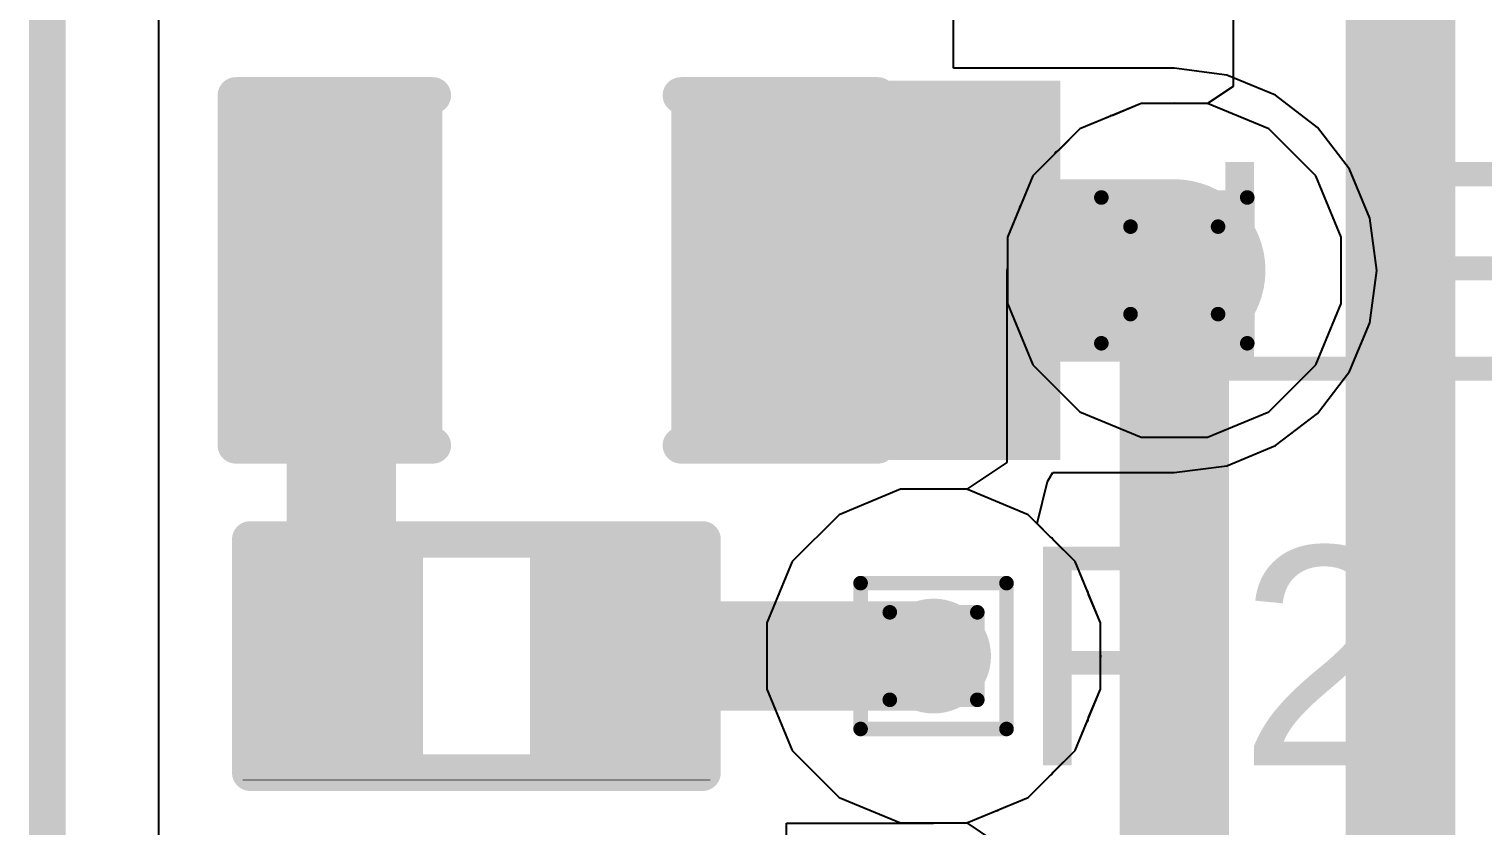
# Model space of a CAD drawing. Header units: inches. Extents: x -18 to 5357, y -8 to 5291.
# Drawn here: x -4.06 to 1, y 44.48 to 47.26 of the extents above; entities that cross this region are included whole.
import ezdxf

# ---------------------------------------------------------------- set-up
doc = ezdxf.new("R2010")
doc.units = ezdxf.units.IN
for name, color, linetype in [('Board Outline', 216, 'Continuous'), ('Bottom Layer', 5, 'Continuous'), ('Drill Drawing', 1, 'Continuous'), ('Ground', 16, 'Continuous'), ('Power', 76, 'Continuous'), ('Top Layer', 1, 'Continuous'), ('Top Overlay', 2, 'Continuous'), ('Top Paste', 8, 'Continuous'), ('Top Solder', 216, 'Continuous'), ('Via Holes', 16, 'Continuous')]:
    doc.layers.add(name, color=color, linetype=linetype)
doc.styles.add('Arial', font='', dxfattribs={"height": 0.2})
doc.styles.get('Arial').set_extended_font_data('Arial')

# ---------------------------------------------------------------- blocks, each defined once
blk = doc.blocks.new('R___0402_6')
at = {"layer": 'Top Layer'}
for points in [[(-0.6985, -0.3175), (-0.6985, 0.3175), (-0.2412999999999999, 0.3175), (-0.2413, -0.3175)], [(0.24130254, -0.3175), (0.24130254, 0.3175), (0.6985025399999999, 0.3175), (0.6985025399999999, -0.3175)]]:
    blk.add_hatch(color=1, dxfattribs=at).paths.add_polyline_path(points)
at = {"layer": 'Top Paste'}
for points in [[(-0.6985, -0.3175), (-0.6985, 0.3175), (-0.2412999999999999, 0.3175), (-0.2413, -0.3175)], [(0.24130254, -0.3175), (0.24130254, 0.3175), (0.6985025399999999, 0.3175), (0.6985025399999999, -0.3175)]]:
    blk.add_hatch(color=8, dxfattribs=at).paths.add_polyline_path(points)
at = {"layer": 'Top Solder'}
for points in [[(-0.75350116, -0.37250116), (-0.75350116, 0.37250116), (-0.1862988399999999, 0.37250116), (-0.18629884, -0.37250116)], [(0.18630138, -0.37250116), (0.18630138, 0.37250116), (0.7535037, 0.37250116), (0.7535037, -0.37250116)]]:
    blk.add_hatch(color=216, dxfattribs=at).paths.add_polyline_path(points)
at = {"layer": 'Top Overlay'}
for points in [[(-0.7874, 0.4064, 0.127, 0.127, 0), (0.7874050799999999, 0.40640254, 0.127, 0.127, 0)], [(-0.7874, -0.4064, 0.127, 0.127, 0), (-0.7874, 0.4064, 0.127, 0.127, 0)], [(0.78740254, -0.40640508, 0.127, 0.127, 0), (0.7874050799999999, 0.40640254, 0.127, 0.127, 0)], [(-0.7874, -0.4064, 0.127, 0.127, 0), (0.78740254, -0.40640508, 0.127, 0.127, 0)], [(-0.8127974599999999, -0.4318, 0.0032258, 0.0032258, 0), (0.8127974599999999, -0.4318, 0.0032258, 0.0032258, 0)]]:
    blk.add_lwpolyline(points, format="xyseb", dxfattribs=at)
for points in [[(-0.8191499999999999, 0.4064, 0.0635, 0.0635, 1), (-0.7556499999999999, 0.4064, 0.0635, 0.0635, 1)], [(-0.8191499999999999, 0.4064, 0.0635, 0.0635, 1), (-0.7556499999999999, 0.4064, 0.0635, 0.0635, 1)], [(0.75565508, 0.40640254, 0.0635, 0.0635, 1), (0.8191550799999999, 0.40640254, 0.0635, 0.0635, 1)], [(0.75565508, 0.40640254, 0.0635, 0.0635, 1), (0.8191550799999999, 0.40640254, 0.0635, 0.0635, 1)], [(-0.8191499999999999, -0.4064, 0.0635, 0.0635, 1), (-0.7556499999999999, -0.4064, 0.0635, 0.0635, 1)], [(-0.8191499999999999, -0.4064, 0.0635, 0.0635, 1), (-0.7556499999999999, -0.4064, 0.0635, 0.0635, 1)], [(0.75565254, -0.40640508, 0.0635, 0.0635, 1), (0.8191525399999998, -0.40640508, 0.0635, 0.0635, 1)], [(0.75565254, -0.40640508, 0.0635, 0.0635, 1), (0.8191525399999998, -0.40640508, 0.0635, 0.0635, 1)], [(-0.8136026399999999, -0.4318, 0.0016129, 0.0016129, 1), (-0.81199228, -0.4318, 0.0016129, 0.0016129, 1)], [(0.81199228, -0.4318, 0.0016129, 0.0016129, 1), (0.8136026399999999, -0.4318, 0.0016129, 0.0016129, 1)]]:
    blk.add_lwpolyline(points, format="xyseb", close=True, dxfattribs=at)
blk = doc.blocks.new('LED_0603_74')
at = {"layer": 'Top Layer'}
for points in [[(-0.999998, 0.5000002699999999), (-0.499999, 0.5000002699999999), (-0.499999, -0.5000002699999999), (-0.999998, -0.5000002699999999)], [(0.50000154, 0.5000002699999999), (1.00000054, 0.5000002699999999), (1.00000054, -0.5000002699999999), (0.50000154, -0.5000002699999999)]]:
    blk.add_hatch(color=1, dxfattribs=at).paths.add_polyline_path(points)
at = {"layer": 'Top Overlay'}
blk.add_hatch(color=2, dxfattribs=at).paths.add_polyline_path([(1.11759746, -0.66039746), (1.75259238, -0.66039746), (1.75259238, 0.66040254), (1.11759746, 0.66040254)])
at = {"layer": 'Top Paste'}
for points in [[(-0.999998, 0.5000002699999999), (-0.499999, 0.5000002699999999), (-0.499999, -0.5000002699999999), (-0.999998, -0.5000002699999999)], [(0.50000154, 0.5000002699999999), (1.00000054, 0.5000002699999999), (1.00000054, -0.5000002699999999), (0.50000154, -0.5000002699999999)]]:
    blk.add_hatch(color=8, dxfattribs=at).paths.add_polyline_path(points)
at = {"layer": 'Top Solder'}
for points in [[(-1.101598, 0.6016002699999999), (-0.398399, 0.6016002699999999), (-0.398399, -0.6016002699999999), (-1.101598, -0.6016002699999999)], [(0.39840154, 0.6016002699999999), (1.10160054, 0.6016002699999999), (1.10160054, -0.6016002699999999), (0.39840154, -0.6016002699999999)]]:
    blk.add_hatch(color=216, dxfattribs=at).paths.add_polyline_path(points)
at = {"layer": 'Top Overlay'}
for points in [[(-1.1176, 0.6096025399999999, 0.127, 0.127, 0), (-0.4318, 0.6096, 0.127, 0.127, 0)], [(-1.1176, -0.6096025399999999, 0.127, 0.127, 0), (-1.1176, 0.6096025399999999, 0.127, 0.127, 0)], [(0.4318, 0.6096, 0.127, 0.127, 0), (1.11760254, 0.6096025399999999, 0.127, 0.127, 0)], [(1.11760254, -0.6096, 0.127, 0.127, 0), (1.11760254, 0.6096025399999999, 0.127, 0.127, 0)], [(-1.1176, -0.6096025399999999, 0.127, 0.127, 0), (-0.4318, -0.6096, 0.127, 0.127, 0)], [(0.4318, -0.6096, 0.127, 0.127, 0), (1.11760254, -0.6096, 0.127, 0.127, 0)]]:
    blk.add_lwpolyline(points, format="xyseb", dxfattribs=at)
for points in [[(-1.14935, 0.6096025399999999, 0.0635, 0.0635, 1), (-1.08585, 0.6096025399999999, 0.0635, 0.0635, 1)], [(-1.14935, 0.6096025399999999, 0.0635, 0.0635, 1), (-1.08585, 0.6096025399999999, 0.0635, 0.0635, 1)], [(-0.46355, 0.6096, 0.0635, 0.0635, 1), (-0.40005, 0.6096, 0.0635, 0.0635, 1)], [(0.40005, 0.6096, 0.0635, 0.0635, 1), (0.46355, 0.6096, 0.0635, 0.0635, 1)], [(1.08585254, 0.6096025399999999, 0.0635, 0.0635, 1), (1.14935254, 0.6096025399999999, 0.0635, 0.0635, 1)], [(1.08585254, 0.6096025399999999, 0.0635, 0.0635, 1), (1.14935254, 0.6096025399999999, 0.0635, 0.0635, 1)], [(-1.14935, -0.6096025399999999, 0.0635, 0.0635, 1), (-1.08585, -0.6096025399999999, 0.0635, 0.0635, 1)], [(-1.14935, -0.6096025399999999, 0.0635, 0.0635, 1), (-1.08585, -0.6096025399999999, 0.0635, 0.0635, 1)], [(-0.46355, -0.6096, 0.0635, 0.0635, 1), (-0.40005, -0.6096, 0.0635, 0.0635, 1)], [(0.40005, -0.6096, 0.0635, 0.0635, 1), (0.46355, -0.6096, 0.0635, 0.0635, 1)], [(1.08585254, -0.6096, 0.0635, 0.0635, 1), (1.14935254, -0.6096, 0.0635, 0.0635, 1)], [(1.08585254, -0.6096, 0.0635, 0.0635, 1), (1.14935254, -0.6096, 0.0635, 0.0635, 1)]]:
    blk.add_lwpolyline(points, format="xyseb", close=True, dxfattribs=at)

msp = doc.modelspace()

# ---------------------------------------------------------------- hatches: boundary and pattern name
at = {"layer": 'Bottom Layer'}
h = msp.add_hatch(color=5, dxfattribs=at)
edge = h.paths.add_edge_path()
edge.add_arc((-0.0762, 46.4190842), 0.1999996, 0, 360)
h = msp.add_hatch(color=5, dxfattribs=at)
edge = h.paths.add_edge_path()
edge.add_arc((-0.91440254, 45.07551564), 0.1999996, 0, 360)
at = {"layer": 'Ground'}
h = msp.add_hatch(color=16, dxfattribs=at)
edge = h.paths.add_edge_path()
edge.add_arc((-0.0762, 46.4190842), 0.1999996, 0, 360)
h = msp.add_hatch(color=16, dxfattribs=at)
edge = h.paths.add_edge_path()
edge.add_arc((-0.91440254, 45.07551564), 0.1999996, 0, 360)
at = {"layer": 'Power'}
h = msp.add_hatch(color=76, dxfattribs=at)
edge = h.paths.add_edge_path()
edge.add_arc((-0.0762, 46.4190842), 0.1999996, 0, 360)
h = msp.add_hatch(color=76, dxfattribs=at)
edge = h.paths.add_edge_path()
edge.add_arc((-0.91440254, 45.07551564), 0.1999996, 0, 360)
at = {"layer": 'Top Layer'}
h = msp.add_hatch(color=1, dxfattribs=at)
edge = h.paths.add_edge_path()
edge.add_arc((-0.0762, 46.4190842), 0.1999996, 0, 360)
h = msp.add_hatch(color=1, dxfattribs=at)
edge = h.paths.add_edge_path()
edge.add_arc((-0.91440254, 45.07551564), 0.1999996, 0, 360)
at = {"layer": 'Via Holes'}
h = msp.add_hatch(color=7, dxfattribs=at)
edge = h.paths.add_edge_path()
edge.add_arc((-0.0762, 46.4190842), 0.0999998, 0, 360)
h = msp.add_hatch(color=7, dxfattribs=at)
edge = h.paths.add_edge_path()
edge.add_arc((-0.91440254, 45.07551564), 0.0999998, 0, 360)

# ---------------------------------------------------------------- linework, layer by layer
at = {"layer": 'Board Outline'}
msp.add_lwpolyline([(-3.99988786, -1.4599158, 0.127, 0.127, 0), (-3.99988786, 73.46008422, 0.127, 0.127, 0)], format="xyseb", dxfattribs=at)
at = {"layer": 'Bottom Layer'}
for p, q in [((-3.611435499999999, 30.66292318), (-3.611435499999999, 73.46008422)), ((0.12850368, 48.0314), (0.12850368, 47.05964426)), ((0.12850368, 47.05964426), (0.03936492, 47.0000838)), ((-0.19176746, 47.0000838), (-0.29065982, 46.95912121999999)), ((-0.08472932, 47.0000838), (-0.19176746, 47.0000838)), ((-0.0762, 47.00178052), (-0.08472932, 47.0000838)), ((-0.06767068, 47.0000838), (-0.0762, 47.00178052)), ((0.03936492, 47.0000838), (-0.06767068, 47.0000838)), ((-0.30642052, 46.95259342), (-0.4053103399999999, 46.91163084)), ((-0.29918914, 46.95742449999999), (-0.30642052, 46.95259342)), ((-0.29065982, 46.95912121999999), (-0.29918914, 46.95742449999999)), ((-0.4053103399999999, 46.91163084), (-0.48099472, 46.83594646)), ((-0.49306226, 46.82387892), (-0.56874664, 46.74819453999999)), ((-0.4882286399999999, 46.83111284), (-0.49306226, 46.82387892)), ((-0.48099472, 46.83594646), (-0.4882286399999999, 46.83111284)), ((-0.56874664, 46.74819453999999), (-0.6097092199999999, 46.64930472)), ((-0.6162370199999999, 46.63354402), (-0.6571996, 46.53465165999999)), ((-0.6145403, 46.64207334), (-0.6162370199999999, 46.63354402)), ((-0.6097092199999999, 46.64930472), (-0.6145403, 46.64207334)), ((-0.6571996, 46.53465165999999), (-0.6571996, 46.42761351999999)), ((-0.6571996, 46.42761351999999), (-0.65889632, 46.4190842)), ((-0.65889632, 46.4190842), (-0.65889632, 45.75002026)), ((-0.65889632, 45.75002026), (-0.7988376199999999, 45.65651524)), ((-1.02997, 45.65651524), (-1.24351288, 45.56806228)), ((-0.7988376199999999, 45.65651524), (-1.02997, 45.65651524)), ((-1.24351288, 45.56806228), (-1.40694918, 45.40462598)), ((-1.40694918, 45.40462598), (-1.49540214, 45.19108309999999)), ((-1.49540214, 45.19108309999999), (-1.49540214, 44.95994818)), ((-1.49540214, 44.95994818), (-1.40694918, 44.7464053)), ((-1.40694918, 44.7464053), (-1.24351288, 44.582969)), ((-1.24351288, 44.582969), (-1.02997, 44.49451604)), ((-1.02997, 44.49451604), (-0.7988376199999999, 44.49451604)), ((-0.7988376199999999, 44.49451604), (-0.65889632, 44.40101102))]:
    msp.add_line(p, q, dxfattribs=at)
for points in [[(0.7111999999999999, 43.46861765999999, 0.3809999999999999, 0.3809999999999999, 0), (0.7111999999999999, 48.0314, 0.3809999999999999, 0.3809999999999999, 0)], [(-0.0762, 42.52701934, 0.3809999999999999, 0.3809999999999999, 0), (-0.0762, 46.4190842, 0.3809999999999999, 0.3809999999999999, 0)]]:
    msp.add_lwpolyline(points, format="xyseb", dxfattribs=at)
msp.add_lwpolyline([(-0.17145, 46.4190842, 0.1905, 0.1905, 1), (0.01905, 46.4190842, 0.1905, 0.1905, 1)], format="xyseb", close=True, dxfattribs=at)
at = {"layer": 'Drill Drawing'}
for points in [[(-0.3302, 46.6730842, 0.0508, 0.0508, 0), (0.1778, 46.6730842, 0.0508, 0.0508, 0)], [(-0.3302, 46.1650842, 0.0508, 0.0508, 0), (-0.3302, 46.6730842, 0.0508, 0.0508, 0)], [(0.1778, 46.1650842, 0.0508, 0.0508, 0), (0.1778, 46.6730842, 0.0508, 0.0508, 0)], [(-0.2286, 46.5714842, 0.0508, 0.0508, 0), (0.0762, 46.5714842, 0.0508, 0.0508, 0)], [(-0.2286, 46.2666842, 0.0508, 0.0508, 0), (-0.2286, 46.5714842, 0.0508, 0.0508, 0)], [(0.0762, 46.2666842, 0.0508, 0.0508, 0), (0.0762, 46.5714842, 0.0508, 0.0508, 0)], [(-0.2286, 46.2666842, 0.0508, 0.0508, 0), (0.0762, 46.2666842, 0.0508, 0.0508, 0)], [(-0.3302, 46.1650842, 0.0508, 0.0508, 0), (0.1778, 46.1650842, 0.0508, 0.0508, 0)], [(-1.16840254, 45.32951564, 0.0508, 0.0508, 0), (-0.66040254, 45.32951564, 0.0508, 0.0508, 0)], [(-1.16840254, 44.82151563999999, 0.0508, 0.0508, 0), (-1.16840254, 45.32951564, 0.0508, 0.0508, 0)], [(-0.66040254, 44.82151563999999, 0.0508, 0.0508, 0), (-0.66040254, 45.32951564, 0.0508, 0.0508, 0)], [(-1.06680254, 45.22791564, 0.0508, 0.0508, 0), (-0.7620025399999999, 45.22791564, 0.0508, 0.0508, 0)], [(-1.06680254, 44.92311564, 0.0508, 0.0508, 0), (-1.06680254, 45.22791564, 0.0508, 0.0508, 0)], [(-0.7620025399999999, 44.92311564, 0.0508, 0.0508, 0), (-0.7620025399999999, 45.22791564, 0.0508, 0.0508, 0)], [(-1.06680254, 44.92311564, 0.0508, 0.0508, 0), (-0.7620025399999999, 44.92311564, 0.0508, 0.0508, 0)], [(-1.16840254, 44.82151563999999, 0.0508, 0.0508, 0), (-0.66040254, 44.82151563999999, 0.0508, 0.0508, 0)]]:
    msp.add_lwpolyline(points, format="xyseb", dxfattribs=at)
for points in [[(-0.3429, 46.6730842, 0.0254, 0.0254, 1), (-0.3175, 46.6730842, 0.0254, 0.0254, 1)], [(-0.3429, 46.6730842, 0.0254, 0.0254, 1), (-0.3175, 46.6730842, 0.0254, 0.0254, 1)], [(0.1651, 46.6730842, 0.0254, 0.0254, 1), (0.1905, 46.6730842, 0.0254, 0.0254, 1)], [(0.1651, 46.6730842, 0.0254, 0.0254, 1), (0.1905, 46.6730842, 0.0254, 0.0254, 1)], [(-0.2413, 46.5714842, 0.0254, 0.0254, 1), (-0.2159, 46.5714842, 0.0254, 0.0254, 1)], [(-0.2413, 46.5714842, 0.0254, 0.0254, 1), (-0.2159, 46.5714842, 0.0254, 0.0254, 1)], [(0.0635, 46.5714842, 0.0254, 0.0254, 1), (0.08889999999999999, 46.5714842, 0.0254, 0.0254, 1)], [(0.0635, 46.5714842, 0.0254, 0.0254, 1), (0.08889999999999999, 46.5714842, 0.0254, 0.0254, 1)], [(-0.2413, 46.2666842, 0.0254, 0.0254, 1), (-0.2159, 46.2666842, 0.0254, 0.0254, 1)], [(-0.2413, 46.2666842, 0.0254, 0.0254, 1), (-0.2159, 46.2666842, 0.0254, 0.0254, 1)], [(0.0635, 46.2666842, 0.0254, 0.0254, 1), (0.08889999999999999, 46.2666842, 0.0254, 0.0254, 1)], [(0.0635, 46.2666842, 0.0254, 0.0254, 1), (0.08889999999999999, 46.2666842, 0.0254, 0.0254, 1)], [(-0.3429, 46.1650842, 0.0254, 0.0254, 1), (-0.3175, 46.1650842, 0.0254, 0.0254, 1)], [(-0.3429, 46.1650842, 0.0254, 0.0254, 1), (-0.3175, 46.1650842, 0.0254, 0.0254, 1)], [(0.1651, 46.1650842, 0.0254, 0.0254, 1), (0.1905, 46.1650842, 0.0254, 0.0254, 1)], [(0.1651, 46.1650842, 0.0254, 0.0254, 1), (0.1905, 46.1650842, 0.0254, 0.0254, 1)], [(-1.18110254, 45.32951564, 0.0254, 0.0254, 1), (-1.15570254, 45.32951564, 0.0254, 0.0254, 1)], [(-1.18110254, 45.32951564, 0.0254, 0.0254, 1), (-1.15570254, 45.32951564, 0.0254, 0.0254, 1)], [(-0.6731025399999999, 45.32951564, 0.0254, 0.0254, 1), (-0.64770254, 45.32951564, 0.0254, 0.0254, 1)], [(-0.6731025399999999, 45.32951564, 0.0254, 0.0254, 1), (-0.64770254, 45.32951564, 0.0254, 0.0254, 1)], [(-1.07950254, 45.22791564, 0.0254, 0.0254, 1), (-1.05410254, 45.22791564, 0.0254, 0.0254, 1)], [(-1.07950254, 45.22791564, 0.0254, 0.0254, 1), (-1.05410254, 45.22791564, 0.0254, 0.0254, 1)], [(-0.7747025399999999, 45.22791564, 0.0254, 0.0254, 1), (-0.74930254, 45.22791564, 0.0254, 0.0254, 1)], [(-0.7747025399999999, 45.22791564, 0.0254, 0.0254, 1), (-0.74930254, 45.22791564, 0.0254, 0.0254, 1)], [(-1.07950254, 44.92311564, 0.0254, 0.0254, 1), (-1.05410254, 44.92311564, 0.0254, 0.0254, 1)], [(-1.07950254, 44.92311564, 0.0254, 0.0254, 1), (-1.05410254, 44.92311564, 0.0254, 0.0254, 1)], [(-0.7747025399999999, 44.92311564, 0.0254, 0.0254, 1), (-0.74930254, 44.92311564, 0.0254, 0.0254, 1)], [(-0.7747025399999999, 44.92311564, 0.0254, 0.0254, 1), (-0.74930254, 44.92311564, 0.0254, 0.0254, 1)], [(-1.18110254, 44.82151563999999, 0.0254, 0.0254, 1), (-1.15570254, 44.82151563999999, 0.0254, 0.0254, 1)], [(-1.18110254, 44.82151563999999, 0.0254, 0.0254, 1), (-1.15570254, 44.82151563999999, 0.0254, 0.0254, 1)], [(-0.6731025399999999, 44.82151563999999, 0.0254, 0.0254, 1), (-0.64770254, 44.82151563999999, 0.0254, 0.0254, 1)], [(-0.6731025399999999, 44.82151563999999, 0.0254, 0.0254, 1), (-0.64770254, 44.82151563999999, 0.0254, 0.0254, 1)]]:
    msp.add_lwpolyline(points, format="xyseb", close=True, dxfattribs=at)
at = {"layer": 'Ground'}
for p, q in [((-3.611435499999999, 30.66292318), (-3.611435499999999, 73.46008422)), ((-0.19176746, 47.0000838), (-0.4053103399999999, 46.91163084)), ((0.03936746, 47.0000838), (-0.19176746, 47.0000838)), ((0.25291034, 46.91163084), (0.03936746, 47.0000838)), ((-0.4053103399999999, 46.91163084), (-0.56874664, 46.74819453999999)), ((0.4163466399999999, 46.74819453999999), (0.25291034, 46.91163084)), ((-0.56874664, 46.74819453999999), (-0.6571996, 46.53465165999999)), ((0.5047995999999999, 46.53465165999999), (0.4163466399999999, 46.74819453999999)), ((-0.6571996, 46.53465165999999), (-0.6571996, 46.30351674)), ((0.5047995999999999, 46.30351674), (0.5047995999999999, 46.53465165999999)), ((-0.6571996, 46.30351674), (-0.56874664, 46.08997386)), ((0.4163466399999999, 46.08997386), (0.5047995999999999, 46.30351674)), ((-0.56874664, 46.08997386), (-0.4053103399999999, 45.92653755999999)), ((0.25291034, 45.92653755999999), (0.4163466399999999, 46.08997386)), ((-0.4053103399999999, 45.92653755999999), (-0.19176746, 45.83808459999999)), ((0.03936746, 45.83808459999999), (0.25291034, 45.92653755999999)), ((-0.19176746, 45.83808459999999), (0.03936746, 45.83808459999999)), ((-1.02997, 45.65651524), (-1.24351288, 45.56806228)), ((-0.7988350799999999, 45.65651524), (-1.02997, 45.65651524)), ((-0.5852922, 45.56806228), (-0.7988350799999999, 45.65651524)), ((-1.24351288, 45.56806228), (-1.40694918, 45.40462598)), ((-0.4218559, 45.40462598), (-0.5852922, 45.56806228)), ((-1.40694918, 45.40462598), (-1.49540214, 45.19108309999999)), ((-0.33340294, 45.19108309999999), (-0.4218559, 45.40462598)), ((-1.49540214, 45.19108309999999), (-1.49540214, 44.95994818)), ((-0.33340294, 44.95994818), (-0.33340294, 45.19108309999999)), ((-1.49540214, 44.95994818), (-1.40694918, 44.7464053)), ((-0.4218559, 44.7464053), (-0.33340294, 44.95994818)), ((-1.40694918, 44.7464053), (-1.24351288, 44.582969)), ((-0.5852922, 44.582969), (-0.4218559, 44.7464053)), ((-1.24351288, 44.582969), (-1.02997, 44.49451604)), ((-0.7988350799999999, 44.49451604), (-0.5852922, 44.582969)), ((-1.02997, 44.49451604), (-0.7988350799999999, 44.49451604))]:
    msp.add_line(p, q, dxfattribs=at)
at = {"layer": 'Power'}
for p, q in [((-3.611435499999999, 43.53095942), (-3.611435499999999, 51.23816778)), ((-0.19176746, 47.0000838), (-0.4053103399999999, 46.91163084)), ((0.03936746, 47.0000838), (-0.19176746, 47.0000838)), ((0.25291034, 46.91163084), (0.03936746, 47.0000838)), ((-0.4053103399999999, 46.91163084), (-0.56874664, 46.74819453999999)), ((0.4163466399999999, 46.74819453999999), (0.25291034, 46.91163084)), ((-0.56874664, 46.74819453999999), (-0.6571996, 46.53465165999999)), ((0.5047995999999999, 46.53465165999999), (0.4163466399999999, 46.74819453999999)), ((-0.6571996, 46.53465165999999), (-0.6571996, 46.30351674)), ((0.5047995999999999, 46.30351674), (0.5047995999999999, 46.53465165999999)), ((-0.6571996, 46.30351674), (-0.56874664, 46.08997386)), ((0.4163466399999999, 46.08997386), (0.5047995999999999, 46.30351674)), ((-0.56874664, 46.08997386), (-0.4053103399999999, 45.92653755999999)), ((0.25291034, 45.92653755999999), (0.4163466399999999, 46.08997386)), ((-0.4053103399999999, 45.92653755999999), (-0.19176746, 45.83808459999999)), ((0.03936746, 45.83808459999999), (0.25291034, 45.92653755999999)), ((-0.19176746, 45.83808459999999), (0.03936746, 45.83808459999999))]:
    msp.add_line(p, q, dxfattribs=at)
at = {"layer": 'Top Layer'}
for p, q in [((-0.84487512, 47.12361162), (-0.84487512, 47.30008066)), ((-0.0762, 47.12361162), (-0.84487512, 47.12361162)), ((0.10614406, 47.09960608), (-0.0762, 47.12361162)), ((0.27606244, 47.02922268), (0.10614406, 47.09960608)), ((0.42197528, 46.91725948), (0.27606244, 47.02922268)), ((0.53393848, 46.77134917999999), (0.42197528, 46.91725948)), ((0.60432188, 46.60142826), (0.53393848, 46.77134917999999)), ((0.62832742, 46.4190842), (0.60432188, 46.60142826)), ((0.60432188, 46.23674013999999), (0.62832742, 46.4190842)), ((0.53393848, 46.06681922), (0.60432188, 46.23674013999999)), ((0.42197528, 45.92090892), (0.53393848, 46.06681922)), ((0.27606244, 45.80894572), (0.42197528, 45.92090892)), ((0.10614406, 45.73856232), (0.27606244, 45.80894572)), ((-0.5172786199999999, 45.68416568), (-0.4994783, 45.71455678)), ((-0.4994783, 45.71455678), (-0.0762, 45.71455678)), ((-0.0762, 45.71455678), (0.10614406, 45.73856232)), ((-0.5539866999999999, 45.53675678), (-0.5172786199999999, 45.68416568)), ((-0.50961544, 45.49238552), (-0.5539866999999999, 45.53675678)), ((-0.5023739, 45.48754682), (-0.50961544, 45.49238552)), ((-0.4975352, 45.48030528), (-0.5023739, 45.48754682)), ((-0.4218559, 45.40462598), (-0.4975352, 45.48030528)), ((-0.38089586, 45.30574377999999), (-0.4218559, 45.40462598)), ((-0.37606224, 45.29850732), (-0.38089586, 45.30574377999999)), ((-0.37436552, 45.28997292), (-0.37606224, 45.29850732)), ((-0.33340294, 45.19108309999999), (-0.37436552, 45.28997292)), ((-0.33340294, 45.0840475), (-0.33340294, 45.19108309999999)), ((-0.3317062199999999, 45.07551818), (-0.33340294, 45.0840475)), ((-0.33340294, 45.06698886), (-0.3317062199999999, 45.07551818)), ((-0.33340294, 44.95994818), (-0.33340294, 45.06698886)), ((-0.37436552, 44.86105327999999), (-0.33340294, 44.95994818)), ((-0.38089078, 44.84530274), (-0.37606224, 44.85252904)), ((-0.37606224, 44.85252904), (-0.37436552, 44.86105327999999)), ((-0.4218559, 44.7464053), (-0.38089078, 44.84530274)), ((-0.4975453599999999, 44.67071584), (-0.4218559, 44.7464053)), ((-0.5852922, 44.582969), (-0.5096002, 44.658661)), ((-0.5096002, 44.658661), (-0.5023739, 44.66348954)), ((-0.5023739, 44.66348954), (-0.4975453599999999, 44.67071584)), ((-0.68419218, 44.54200388), (-0.5852922, 44.582969)), ((-1.42648178, 44.37701817999999), (-1.42648178, 44.49282186)), ((-1.42648178, 44.49282186), (-0.91440254, 44.49282186)), ((-0.91440254, 44.49282186), (-0.90588592, 44.49451604)), ((-0.90588592, 44.49451604), (-0.7988350799999999, 44.49451604)), ((-0.7988350799999999, 44.49451604), (-0.69993256, 44.53548369999999)), ((-0.69993256, 44.53548369999999), (-0.6914134, 44.53717787999999)), ((-0.6914134, 44.53717787999999), (-0.68419218, 44.54200388))]:
    msp.add_line(p, q, dxfattribs=at)
for points in [[(-1.37861548, 46.4190842, 0.635, 0.635, 0), (-0.0762, 46.4190842, 0.635, 0.635, 0)], [(-2.97587416, 45.07551818, 0.3809999999999999, 0.3809999999999999, 0), (-2.97587416, 46.4190842, 0.3809999999999999, 0.3809999999999999, 0)], [(-2.97588432, 45.07551818, 0.3809999999999999, 0.3809999999999999, 0), (-2.97587416, 45.07551818, 0.3809999999999999, 0.3809999999999999, 0)], [(-2.03608178, 45.07551818, 0.3809999999999999, 0.3809999999999999, 0), (-0.91440254, 45.07551818, 0.3809999999999999, 0.3809999999999999, 0)]]:
    msp.add_lwpolyline(points, format="xyseb", dxfattribs=at)
for points in [[(-1.53736548, 46.4190842, 0.3175, 0.3175, 1), (-1.21986548, 46.4190842, 0.3175, 0.3175, 1)], [(-0.23495, 46.4190842, 0.3175, 0.3175, 1), (0.08255, 46.4190842, 0.3175, 0.3175, 1)], [(-3.07112416, 46.4190842, 0.1905, 0.1905, 1), (-2.88062416, 46.4190842, 0.1905, 0.1905, 1)], [(-3.07113432, 45.07551818, 0.1905, 0.1905, 1), (-2.88063432, 45.07551818, 0.1905, 0.1905, 1)], [(-3.07112416, 45.07551818, 0.1905, 0.1905, 1), (-2.88062416, 45.07551818, 0.1905, 0.1905, 1)], [(-3.07112416, 45.07551818, 0.1905, 0.1905, 1), (-2.88062416, 45.07551818, 0.1905, 0.1905, 1)], [(-2.13133178, 45.07551818, 0.1905, 0.1905, 1), (-1.94083178, 45.07551818, 0.1905, 0.1905, 1)], [(-1.00965254, 45.07551818, 0.1905, 0.1905, 1), (-0.8191525399999998, 45.07551818, 0.1905, 0.1905, 1)]]:
    msp.add_lwpolyline(points, format="xyseb", close=True, dxfattribs=at)

# ---------------------------------------------------------------- block references
for name, p in [('LED_0603_74', (-2.22587566, 46.4190842)), ('R___0402_6', (-2.50598432, 45.07551818))]:
    msp.add_blockref(name, p)

# ---------------------------------------------------------------- texts
at = {"layer": 'Top Overlay', "style": 'Arial'}
for s, p in [('LED1', (0.01410208, 46.03436056)), ('R2', (-0.6206921799999999, 44.6946401))]:
    msp.add_text(s, height=0.7619999999999999, dxfattribs=at).set_placement(p)

doc.saveas('drawing.dxf')
